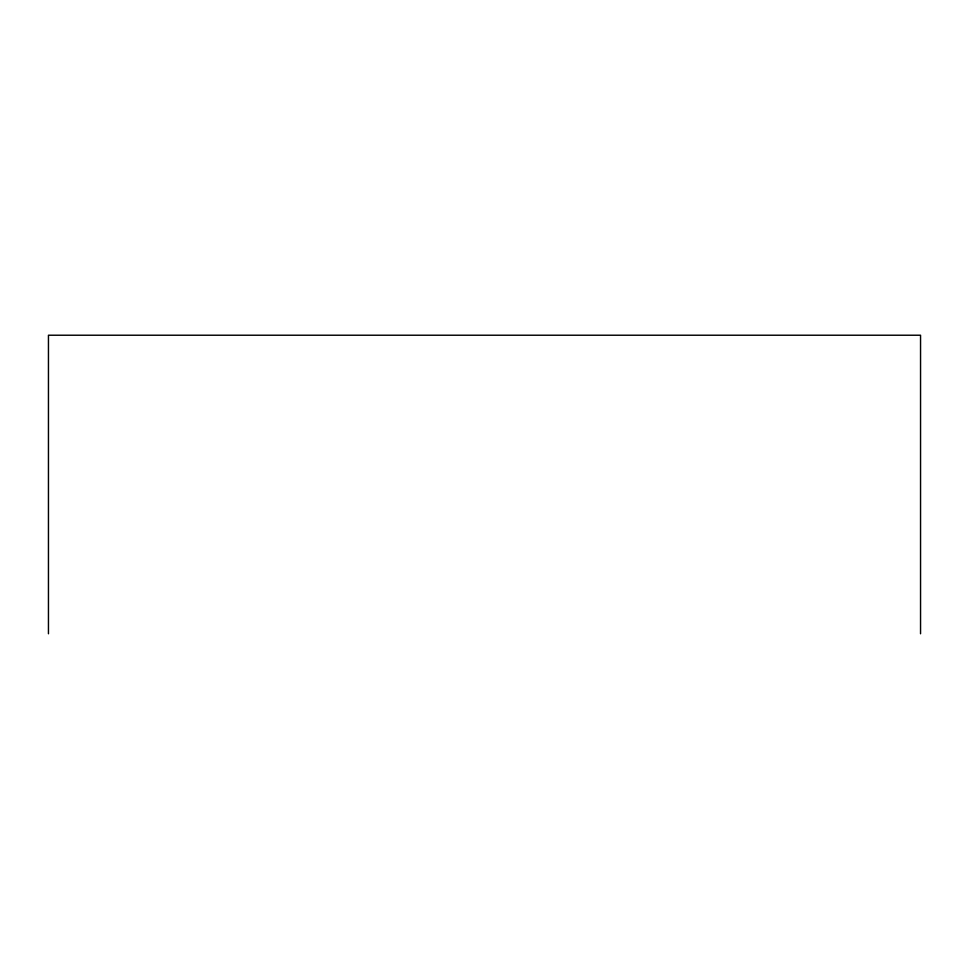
<?xml version="1.0" encoding="UTF-8"?>
<svg xmlns="http://www.w3.org/2000/svg" width="969" height="969" viewBox="0 0 969 969"><rect width="100%" height="100%" fill="white"/><g stroke="black" fill="none" stroke-linecap="round" stroke-linejoin="round"><path stroke-width="1.45" d="M920.55 633.774L920.55 335.226L48.45 335.226L48.45 633.774"/></g></svg>
